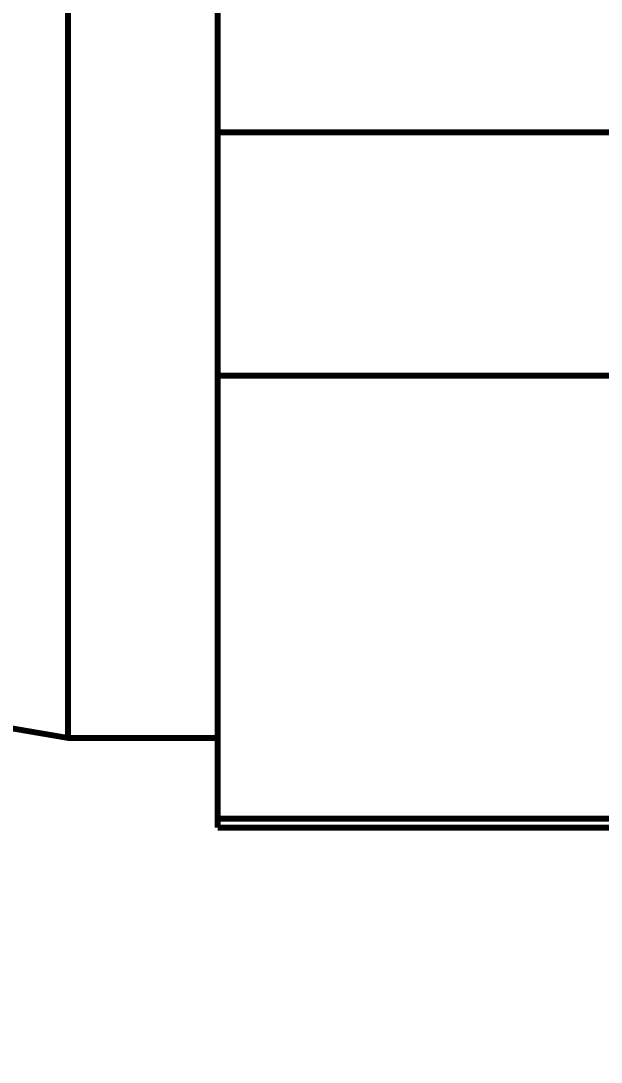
# Model space of a CAD drawing. Header units: millimetres. Extents: x -92220 to 11040, y -5929 to 27498.
# Drawn here: x 6822.47 to 6832.16, y 377.08 to 394.47 of the extents above; entities that cross this region are included whole.
import ezdxf

# ---------------------------------------------------------------- set-up
doc = ezdxf.new("R2010")
doc.units = ezdxf.units.MM
doc.layers.add('13 Канализация 2', color=7, linetype='Continuous')
doc.layers.add('33 Вода ветка 13', color=7, linetype='Continuous')
doc.styles.get("Standard").update_dxf_attribs({"font": 'arial.ttf'})
doc.dimstyles.new('ISO-25', dxfattribs={"dimtxt": 2.5, "dimasz": 2.5, "dimexe": 1.25, "dimexo": 0.625, "dimtad": 1, "dimtxsty": 'Standard', "dimcen": 2.5, "dimadec": 0, "dimazin": 0, "dimtfac": 1, "dimtmove": 0, "dimatfit": 3, "dimfxl": 1, "dimarcsym": 0})

# ---------------------------------------------------------------- blocks, each defined once
blk = doc.blocks.new('*D92')
at = {"layer": '13 Канализация 2', "color": 0, "lineweight": -2}
for p, q in [((6839.777, 400), (6796.718, 400)), ((6806.718, 380), (6806.718, 20)), ((6839.777, 0), (6796.718, 0))]:
    blk.add_line(p, q, dxfattribs=at)
at = {"layer": '13 Канализация 2', "color": 0}
for points in [[(6810.051, 380), (6803.385, 380), (6806.718, 400)], [(6803.385, 20), (6810.051, 20), (6806.718, 0)]]:
    blk.add_solid(points, dxfattribs=at)
at = {"layer": 'Defpoints', "color": 0}
for p in [(6839.777, 400), (6806.718, 0), (6839.777, 0)]:
    blk.add_point(p, dxfattribs=at)
at = {"layer": '13 Канализация 2', "color": 0, "insert": (6790.255, 200), "char_height": 12.5, "attachment_point": 5, "rotation": 90}
blk.add_mtext('400*', dxfattribs=at)
blk = doc.blocks.new('*D93')
at = {"layer": '13 Канализация 2', "color": 0, "lineweight": -2}
for p, q in [((6839.777, 1000), (6761.307, 1000)), ((6771.307, 20), (6771.307, 980)), ((6839.777, 0), (6761.307, 0))]:
    blk.add_line(p, q, dxfattribs=at)
at = {"layer": '13 Канализация 2', "color": 0}
for points in [[(6774.641, 980), (6767.974, 980), (6771.307, 1000)], [(6767.974, 20), (6774.641, 20), (6771.307, 0)]]:
    blk.add_solid(points, dxfattribs=at)
at = {"layer": 'Defpoints', "color": 0}
for p in [(6771.307, 1000), (6839.777, 1000), (6839.777, 0)]:
    blk.add_point(p, dxfattribs=at)
at = {"layer": '13 Канализация 2', "color": 0, "insert": (6754.844, 500), "char_height": 12.5, "attachment_point": 5, "rotation": 90}
blk.add_mtext('1000*', dxfattribs=at)
blk = doc.blocks.new('A$C1DB273BE')
at = {"color": 0, "lineweight": -2}
for p, q in [((8.592, 19), (-3.908, 19)), ((8.592, 19), (8.592, 18.855)), ((-3.908, 18.855), (8.592, 18.855)), ((8.592, 18.855), (8.592, 15.155)), ((11.092, 17.5), (8.592, 17.5)), ((11.092, 17.5), (11.092, -17.5)), ((17.092, 16.5), (11.092, 17.5)), ((8.592, 15.155), (8.592, 11.456)), ((8.592, 11.456), (-3.908, 11.456)), ((8.592, 11.456), (8.592, 7.399)), ((-3.908, 7.399), (8.592, 7.399)), ((8.592, 7.399), (8.592, 0))]:
    blk.add_line(p, q, dxfattribs=at)

msp = doc.modelspace()

# ---------------------------------------------------------------- block references
at = {"layer": '33 Вода ветка 13', "color": 4, "lineweight": 80, "rotation": 180}
msp.add_blockref('A$C1DB273BE', (6834.348, 400), dxfattribs=at)

# ---------------------------------------------------------------- dimensions: what is measured, and where the dimension line sits
at = {"layer": '13 Канализация 2'}
for base, p1, p2, picture, middle in [((6771.307, 1000), (6839.777, 0), (6839.777, 1000), '*D93', (6754.844, 500)), ((6806.718, 0), (6839.777, 400), (6839.777, 0), '*D92', (6790.255, 200))]:
    dim = msp.add_linear_dim(base=base, p1=p1, p2=p2, angle=90, dimstyle='ISO-25', override={"dimtxt": 12.5, "dimasz": 20, "dimexe": 10, "dimexo": 0, "dimgap": 10, "dimdec": 0, "dimpost": '*'}, dxfattribs=at)
    dim.commit()
    dim.dimension.update_dxf_attribs({"geometry": picture, "text_midpoint": middle})

doc.saveas('drawing.dxf')
